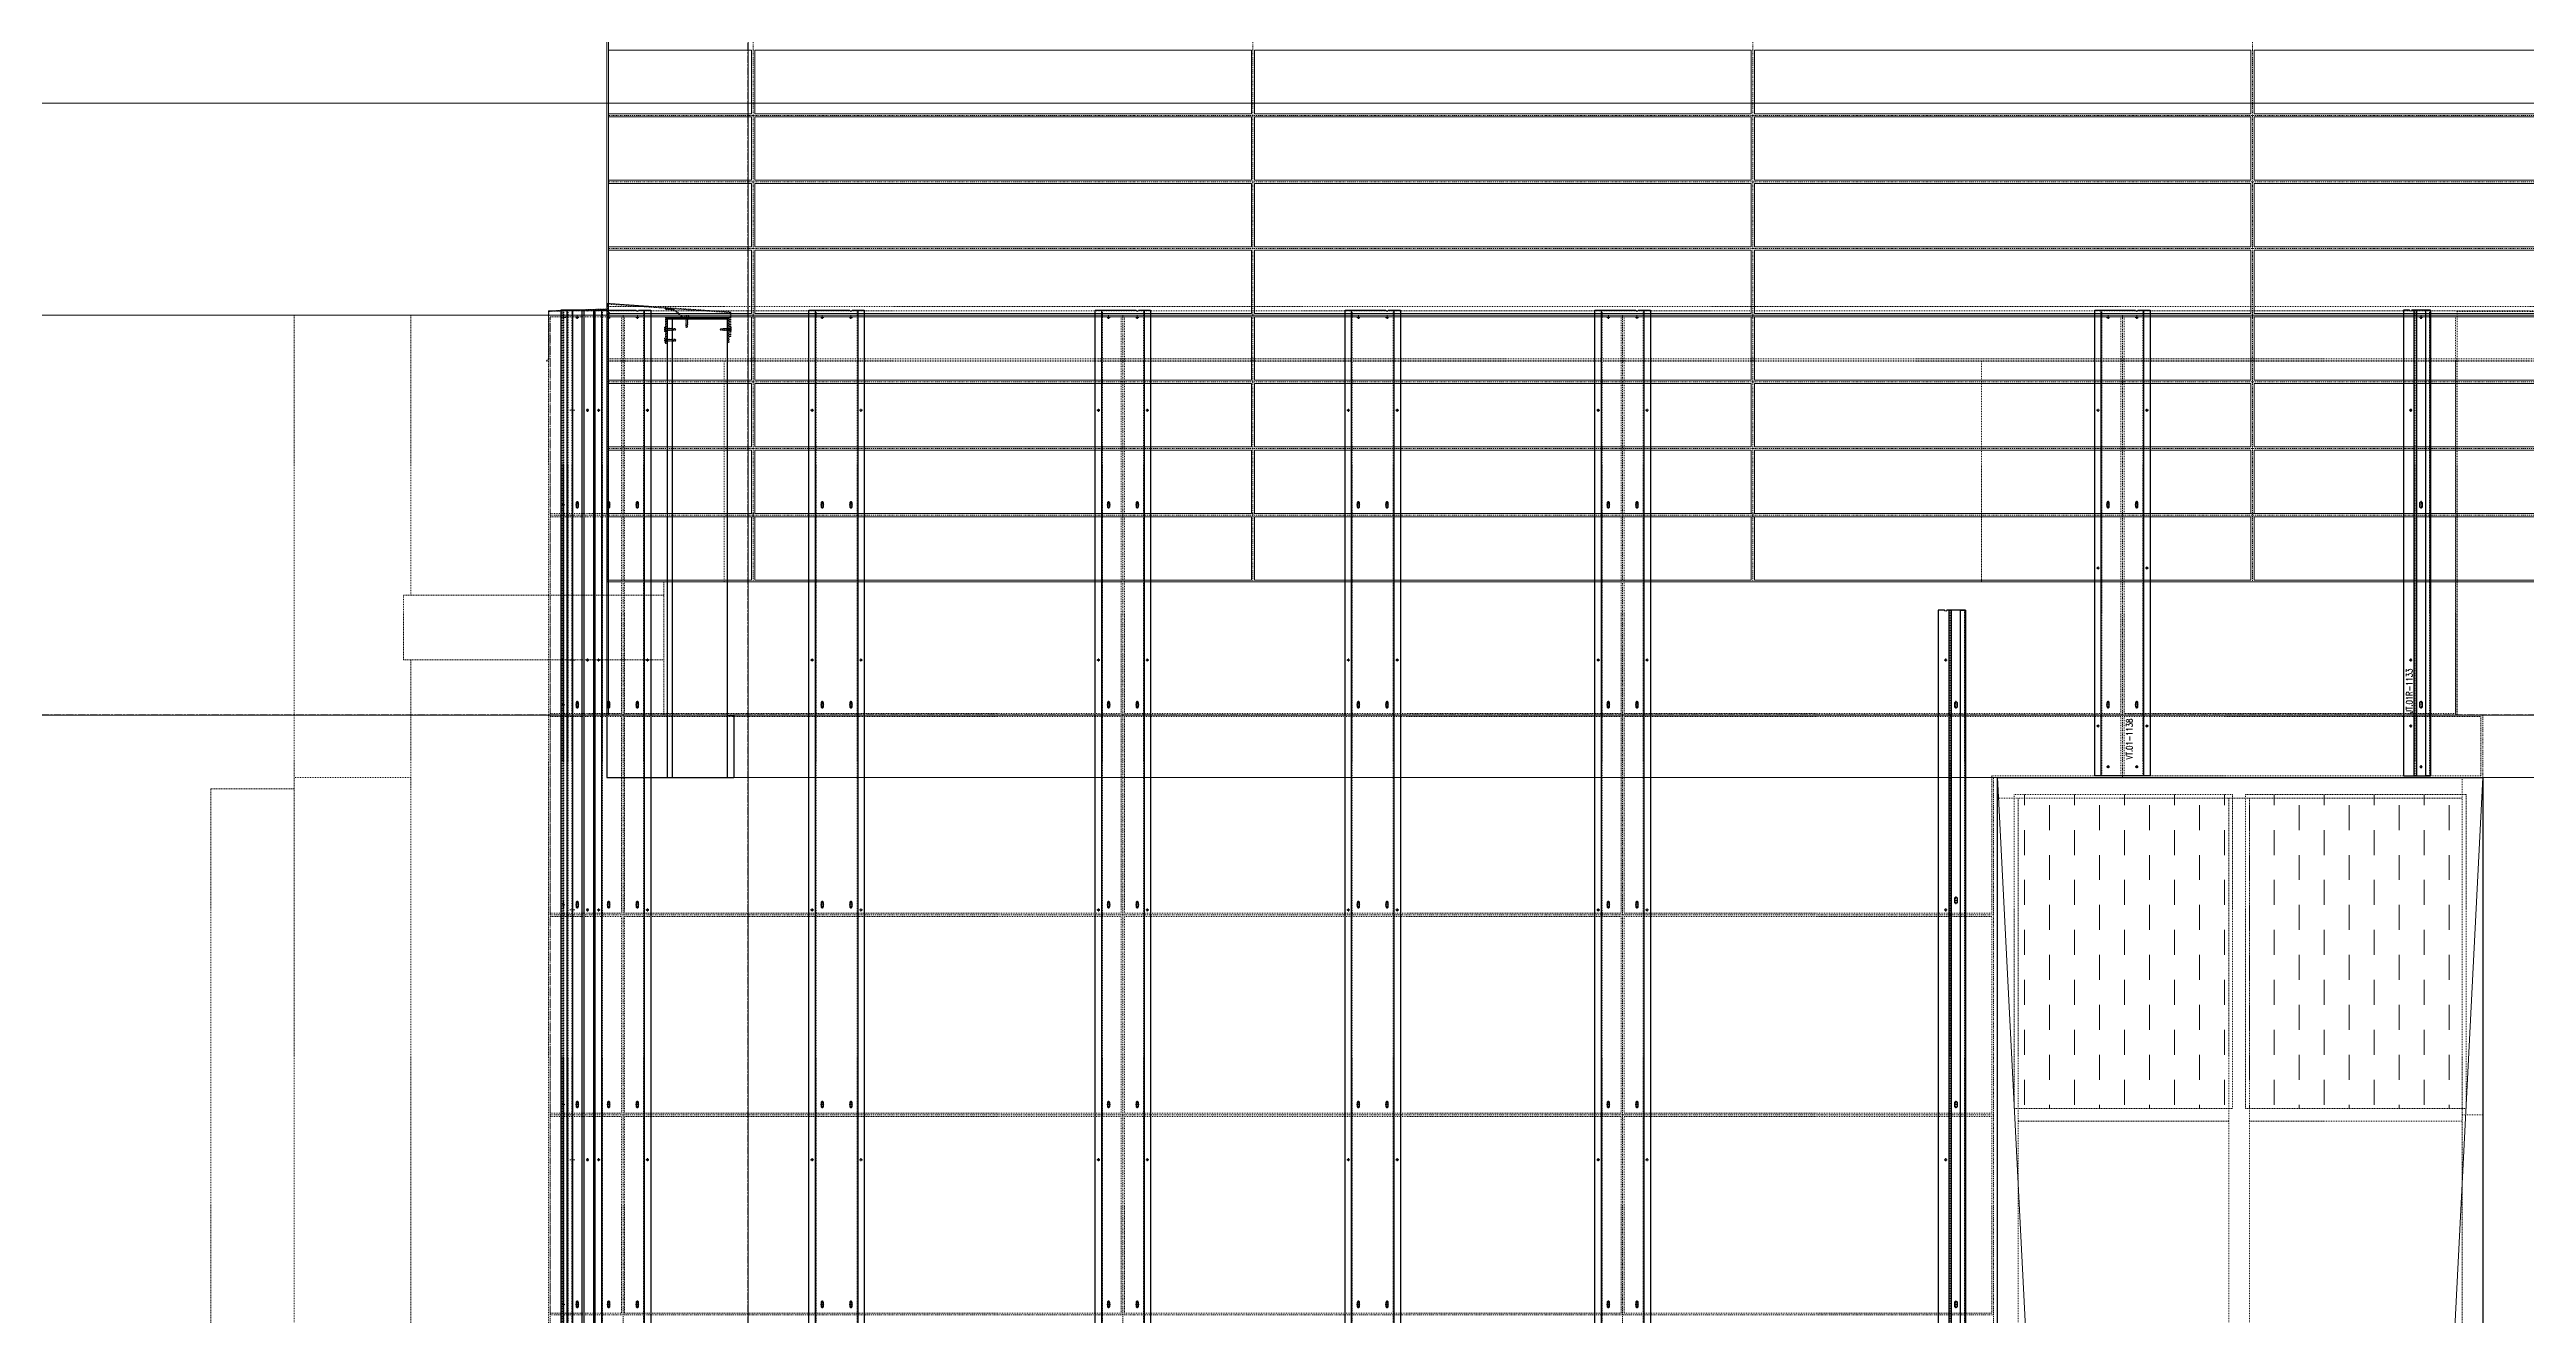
# Model space of a CAD drawing. Header units: inches. Extents: x 11737 to 18084, y -4365 to 1695.
# Drawn here: x 12485.9 to 12783.2, y 811.1 to 963.1 of the extents above; entities that cross this region are included whole.
import ezdxf
from ezdxf.xclip import XClip

# ---------------------------------------------------------------- set-up
doc = ezdxf.new("R2010")
doc.units = ezdxf.units.IN
doc.header["$MEASUREMENT"] = 0
doc.header["$XCLIPFRAME"] = 0
for name, pattern in [('INC-200$0$NBK_CenterX2', [1.083333, 0.666667, -0.125, 0.166667, -0.125]), ('INC-200$0$NBK_Hidden', [0.125, 0.083333, -0.041667]), ('NBK_Center', [0.541667, 0.333333, -0.0625, 0.083333, -0.0625]), ('NBK_Center2', [0.270833, 0.166667, -0.03125, 0.041667, -0.03125]), ('NBK_CenterX2', [1.083333, 0.666667, -0.125, 0.166667, -0.125]), ('NBK_Hidden', [0.125, 0.083333, -0.041667]), ('NBK_Hidden2', [0.0625, 0.041667, -0.020833])]:
    doc.linetypes.add(name, pattern=pattern)
doc.layers.get('Defpoints').update_dxf_attribs({"color": 250, "lineweight": 0})
for name, color, linetype, lineweight in [('!Arch2', 8, 'Continuous', 9), ('!Clip - bent', 20, 'Continuous', 25), ('!Dimension', 50, 'Continuous', 5), ('!Extrusion', 140, 'Continuous', 25), ('!Gridline', 112, 'NBK_CenterX2', 5), ('!Hatch', 8, 'Continuous', 5), ('!Linetype_Center', 220, 'NBK_Center', 9), ('!Linetype_Center2', 222, 'NBK_Center2', 9), ('!Linetype_Hidden', 210, 'NBK_Hidden', 9), ('!Misc1', 254, 'Continuous', 5), ('!Misc2', 252, 'NBK_Hidden2', 5), ('!Terracotta', 31, 'Continuous', 20), ('A-GLAZ', 151, 'Continuous', 13), ('INC-200$0$!Gridline @ 1', 112, 'INC-200$0$NBK_CenterX2', 5), ('INC-200$0$!Linetype_Hidden', 210, 'INC-200$0$NBK_Hidden', 9)]:
    doc.layers.add(name, color=color, linetype=linetype, lineweight=lineweight)
doc.styles.add('Romans', font='romans.shx', dxfattribs={"width": 0.8})
pattern_1 = [(90, (-699.0618, 218.4), (-3, 3), [3, -3])]

# ---------------------------------------------------------------- blocks, each defined once
blk = doc.blocks.new('WEST ELEVATION GRID')
for p, q in [((-1332.01, -106.7), (-1332.01, 1818.09)), ((-1655, 1442.4), (842.95, 1442.4)), ((-1655, 1394.4), (842.95, 1394.4))]:
    blk.add_line(p, q)
blk = doc.blocks.new('A201')
h = blk.add_hatch()
h.set_pattern_fill('FP_10', color=256, style=0, pattern_type=2)
h.set_pattern_definition(pattern_1)
h.paths.add_polyline_path([(-1153.8, 1323.15), (-1153.8, 1360.87), (-1180.48, 1360.87), (-1180.48, 1323.15), (-1162.43, 1323.15)])
h = blk.add_hatch()
h.set_pattern_fill('FP_10', color=256, style=0, pattern_type=2)
h.set_pattern_definition(pattern_1)
h.paths.add_polyline_path([(-1125.28, 1323.15), (-1125.28, 1360.87), (-1152.23, 1360.87), (-1152.23, 1323.15)], flags=0)
for p, q in [((-1386.48, 1362.9), (-1386.48, 1418.4)), ((-1386.48, 1418.4), (-1372.48, 1418.4)), ((-1372.48, 1418.4), (-1372.48, 1384.78)), ((-1348.89, 1419.16), (-1355.98, 1418.92)), ((-1355.98, 1418.92), (-1355.98, 337.92)), ((-595.53, 1418.92), (-1355.98, 1418.92)), ((-1355.92, 1418.86), (-1348.89, 1419.1)), ((-1355.92, 1413.13), (-1355.92, 1418.86)), ((-1348.89, 1386.4), (-1348.89, 1419.16)), ((-1348.89, 1418.92), (-1348.76, 1418.93)), ((-1348.76, 1418.87), (-1348.89, 1418.86)), ((-1334.89, 1419.44), (-1348.76, 1419.44)), ((-1348.76, 1412.89), (-1348.76, 1419.44)), ((-1334.89, 1419.44), (-610.4, 1419.44)), ((-1126.85, 1370.4), (-1126.85, 1418.92)), ((-1126.85, 1418.86), (-595.28, 1418.86)), ((-1355.98, 1413.16), (-1356.2, 1412.93)), ((-1356.2, 1412.93), (-1356.16, 1412.89)), ((-1356.16, 1412.89), (-1355.92, 1413.13)), ((-1348.76, 1413.16), (-595.28, 1413.16)), ((-595.05, 1412.93), (-1348.76, 1412.93)), ((-1348.76, 1412.89), (-595.09, 1412.89)), ((-1334.89, 1412.89), (-1334.89, 1386.4)), ((-1183.95, 1386.4), (-1183.95, 1412.89)), ((-1127.01, 1412.89), (-1127.01, 1370.4)), ((-1127.01, 1386.4), (-1348.89, 1386.4)), ((-1342.14, 1370.4), (-1342.14, 1386.4)), ((-1373.36, 1377.03), (-1373.36, 1384.78)), ((-1342.14, 1384.78), (-1373.36, 1384.78)), ((-1373.36, 1377.03), (-1342.14, 1377.03)), ((-1372.48, 1376.94), (-1372.48, 1361.53)), ((-595.53, 1370.4), (-1342.14, 1370.4)), ((-1372.49, 1362.9), (-1386.49, 1362.9)), ((-1386.49, 330.9), (-1386.49, 1362.9)), ((-1372.49, 1362.9), (-1372.49, 330.9)), ((-1182.03, 1362.9), (-1123.74, 1362.9)), ((-1182.03, 1362.9), (-1182.03, 219.9)), ((-1126.24, 1362.9), (-1126.24, 987.65)), ((-1123.74, 219.9), (-1123.74, 1362.9)), ((-1396.49, 1361.53), (-1396.49, 410.4)), ((-1396.49, 1361.53), (-1386.49, 1361.53)), ((-1182.03, 1360.4), (-1126.24, 1360.4)), ((-1153.8, 1360.87), (-1180, 1360.87)), ((-1180, 1360.87), (-1180, 1323.15)), ((-1179.53, 219.9), (-1179.53, 1360.4)), ((-1154.26, 1360.4), (-1154.26, 222.4)), ((-1153.8, 1323.15), (-1153.8, 1360.87)), ((-1125.77, 1360.87), (-1152.23, 1360.87)), ((-1152.23, 1360.87), (-1152.23, 1323.15)), ((-1151.76, 1360.4), (-1151.76, 222.4)), ((-1125.77, 1323.15), (-1125.77, 1360.87)), ((-1180, 1323.15), (-1153.8, 1323.15)), ((-1154.26, 1321.65), (-1179.53, 1321.65)), ((-1152.23, 1323.15), (-1125.77, 1323.15)), ((-1151.76, 1321.65), (-1126.24, 1321.65)), ((-1126.24, 1322.4), (-1123.74, 1322.4))]:
    blk.add_line(p, q)
blk = doc.blocks.new('EWA-TM TERRACOTTA WEST')
at = {"layer": '!Linetype_Center2'}
for p, q in [((-23.75, 362.4), (-23.75, 1442.21)), ((-15, 362.4), (-15, 1442.4)), ((45, 362.4), (45, 1442.4)), ((105, 362.4), (105, 1442.4)), ((165, 1386.9), (165, 1442.4)), ((-23.75, 1418.4), (205, 1418.4)), ((-23.75, 1394.4), (205, 1394.4)), ((149.5, 362.4), (149.5, 1386.9)), ((149.5, 1386.9), (208.28, 1386.9)), ((-23.75, 1370.4), (149.5, 1370.4)), ((-23.75, 1346.4), (149.5, 1346.4)), ((-23.75, 1322.4), (149.5, 1322.4))]:
    blk.add_line(p, q, dxfattribs=at)
blk.add_lwpolyline([(165, 1394.4), (208.28, 1394.4), (208.28, 1386.9), (165, 1386.9)], close=True, dxfattribs=at)
at = {"layer": 'INC-200$0$!Linetype_Hidden'}
for points in [[(-23.75, 1442.21), (-15.19, 1442.21), (-15.19, 1418.59), (-23.75, 1418.59)], [(44.81, 1442.21), (-14.81, 1442.21), (-14.81, 1418.59), (44.81, 1418.59)], [(45.19, 1442.21), (104.81, 1442.21), (104.81, 1418.59), (45.19, 1418.59)], [(164.81, 1442.21), (105.19, 1442.21), (105.19, 1418.59), (164.81, 1418.59)], [(165.19, 1442.21), (205, 1442.21), (205, 1418.59), (165.19, 1418.59)], [(-23.75, 1418.21), (-15.19, 1418.21), (-15.19, 1394.59), (-23.75, 1394.59)], [(44.81, 1418.21), (-14.81, 1418.21), (-14.81, 1394.59), (44.81, 1394.59)], [(45.19, 1418.21), (104.81, 1418.21), (104.81, 1394.59), (45.19, 1394.59)], [(164.81, 1418.21), (105.19, 1418.21), (105.19, 1394.59), (164.81, 1394.59)], [(165.19, 1418.21), (205, 1418.21), (205, 1394.59), (165.19, 1394.59)], [(-23.75, 1394.21), (-15.19, 1394.21), (-15.19, 1370.59), (-23.75, 1370.59)], [(44.81, 1394.21), (-14.81, 1394.21), (-14.81, 1370.59), (44.81, 1370.59)], [(45.19, 1394.21), (104.81, 1394.21), (104.81, 1370.59), (45.19, 1370.59)], [(164.81, 1387.09), (164.81, 1394.21), (105.19, 1394.21), (105.19, 1370.59), (149.31, 1370.59), (149.31, 1387.09)], [(208.03, 1394.21), (208.03, 1387.09), (165.19, 1387.09), (165.19, 1394.21)], [(-23.75, 1370.21), (-15.19, 1370.21), (-15.19, 1346.59), (-23.75, 1346.59)], [(44.81, 1370.21), (-14.81, 1370.21), (-14.81, 1346.59), (44.81, 1346.59)], [(45.19, 1370.21), (104.81, 1370.21), (104.81, 1346.59), (45.19, 1346.59)], [(149.31, 1370.21), (105.19, 1370.21), (105.19, 1346.59), (149.31, 1346.59)], [(-23.75, 1322.59), (-15.19, 1322.59), (-15.19, 1346.21), (-23.75, 1346.21)], [(44.81, 1322.59), (-14.81, 1322.59), (-14.81, 1346.21), (44.81, 1346.21)], [(45.19, 1322.59), (104.81, 1322.59), (104.81, 1346.21), (45.19, 1346.21)], [(149.31, 1322.59), (105.19, 1322.59), (105.19, 1346.21), (149.31, 1346.21)]]:
    blk.add_lwpolyline(points, close=True, dxfattribs=at)
blk = doc.blocks.new('A$C5F5C4D7D')
at = {"layer": 'A-GLAZ'}
for p, q in [((149.99, 243.9), (208.28, 1386.9)), ((149.99, 1386.9), (208.28, 243.9))]:
    blk.add_line(p, q, dxfattribs=at)
at = {"layer": 'Defpoints', "color": 1, "lineweight": 30}
blk.add_lwpolyline([(149.99, 243.9), (149.99, 1386.9), (208.28, 1386.9), (208.28, 243.9)], close=True, dxfattribs=at)
blk = doc.blocks.new('A$C5EC25172')
at = {"layer": '!Linetype_Center2'}
for p, q in [((-1331.39, 66), (-1331.39, -242)), ((-1271.39, 66), (-1271.39, -242)), ((-1211.39, 66), (-1211.39, -242)), ((-1151.39, 66), (-1151.39, -242)), ((-1348.76, -186), (-880.01, -186)), ((-1348.76, -194), (-880.01, -194)), ((-1348.76, -202), (-880.01, -202)), ((-1348.76, -210), (-880.01, -210)), ((-1348.76, -218), (-880.01, -218)), ((-1348.76, -226), (-880.01, -226)), ((-1348.76, -234), (-880.01, -234)), ((-1348.76, -242), (-880.01, -242))]:
    blk.add_line(p, q, dxfattribs=at)
at = {"layer": '!Terracotta'}
for points in [[(-1331.58, -178.19), (-1348.76, -178.19), (-1348.76, -185.8), (-1331.58, -185.8)], [(-1331.2, -178.19), (-1271.58, -178.19), (-1271.58, -185.8), (-1331.2, -185.8)], [(-1211.58, -178.19), (-1271.2, -178.19), (-1271.2, -185.8), (-1211.58, -185.8)], [(-1211.2, -178.19), (-1151.58, -178.19), (-1151.58, -185.8), (-1211.2, -185.8)], [(-1091.58, -178.19), (-1151.2, -178.19), (-1151.2, -185.8), (-1091.58, -185.8)], [(-1331.58, -186.19), (-1348.76, -186.19), (-1348.76, -193.8), (-1331.58, -193.8)], [(-1331.2, -186.19), (-1271.58, -186.19), (-1271.58, -193.8), (-1331.2, -193.8)], [(-1211.58, -186.19), (-1271.2, -186.19), (-1271.2, -193.8), (-1211.58, -193.8)], [(-1211.2, -186.19), (-1151.58, -186.19), (-1151.58, -193.8), (-1211.2, -193.8)], [(-1091.58, -186.19), (-1151.2, -186.19), (-1151.2, -193.8), (-1091.58, -193.8)], [(-1331.58, -194.19), (-1348.76, -194.19), (-1348.76, -201.8), (-1331.58, -201.8)], [(-1331.2, -194.19), (-1271.58, -194.19), (-1271.58, -201.8), (-1331.2, -201.8)], [(-1211.58, -194.19), (-1271.2, -194.19), (-1271.2, -201.8), (-1211.58, -201.8)], [(-1211.2, -194.19), (-1151.58, -194.19), (-1151.58, -201.8), (-1211.2, -201.8)], [(-1091.58, -194.19), (-1151.2, -194.19), (-1151.2, -201.8), (-1091.58, -201.8)], [(-1331.58, -202.19), (-1348.76, -202.19), (-1348.76, -209.8), (-1331.58, -209.8)], [(-1331.2, -202.19), (-1271.58, -202.19), (-1271.58, -209.8), (-1331.2, -209.8)], [(-1211.58, -202.19), (-1271.2, -202.19), (-1271.2, -209.8), (-1211.58, -209.8)], [(-1211.2, -202.19), (-1151.58, -202.19), (-1151.58, -209.8), (-1211.2, -209.8)], [(-1091.58, -202.19), (-1151.2, -202.19), (-1151.2, -209.8), (-1091.58, -209.8)], [(-1331.58, -210.19), (-1348.76, -210.19), (-1348.76, -217.8), (-1331.58, -217.8)], [(-1331.2, -210.19), (-1271.58, -210.19), (-1271.58, -217.8), (-1331.2, -217.8)], [(-1211.58, -210.19), (-1271.2, -210.19), (-1271.2, -217.8), (-1211.58, -217.8)], [(-1211.2, -210.19), (-1151.58, -210.19), (-1151.58, -217.8), (-1211.2, -217.8)], [(-1091.58, -210.19), (-1151.2, -210.19), (-1151.2, -217.8), (-1091.58, -217.8)], [(-1331.58, -218.19), (-1348.76, -218.19), (-1348.76, -225.8), (-1331.58, -225.8)], [(-1331.2, -218.19), (-1271.58, -218.19), (-1271.58, -225.8), (-1331.2, -225.8)], [(-1211.58, -218.19), (-1271.2, -218.19), (-1271.2, -225.8), (-1211.58, -225.8)], [(-1211.2, -218.19), (-1151.58, -218.19), (-1151.58, -225.8), (-1211.2, -225.8)], [(-1091.58, -218.19), (-1151.2, -218.19), (-1151.2, -225.8), (-1091.58, -225.8)], [(-1331.58, -226.19), (-1348.76, -226.19), (-1348.76, -233.8), (-1331.58, -233.8)], [(-1331.2, -226.19), (-1271.58, -226.19), (-1271.58, -233.8), (-1331.2, -233.8)], [(-1211.58, -226.19), (-1271.2, -226.19), (-1271.2, -233.8), (-1211.58, -233.8)], [(-1211.2, -226.19), (-1151.58, -226.19), (-1151.58, -233.8), (-1211.2, -233.8)], [(-1091.58, -226.19), (-1151.2, -226.19), (-1151.2, -233.8), (-1091.58, -233.8)], [(-1331.58, -234.19), (-1348.76, -234.19), (-1348.76, -241.8), (-1331.58, -241.8)], [(-1331.2, -234.19), (-1271.58, -234.19), (-1271.58, -241.8), (-1331.2, -241.8)], [(-1211.58, -234.19), (-1271.2, -234.19), (-1271.2, -241.8), (-1211.58, -241.8)], [(-1211.2, -234.19), (-1151.58, -234.19), (-1151.58, -241.8), (-1211.2, -241.8)], [(-1091.58, -234.19), (-1151.2, -234.19), (-1151.2, -241.8), (-1091.58, -241.8)]]:
    blk.add_lwpolyline(points, close=True, dxfattribs=at)
blk = doc.blocks.new('*U264')
at = {"color": 0, "linetype": 'ByBlock'}
for p, q in [((0.1, -0.01), (-0.1, -0.04)), ((0.1, -0.07), (-0.1, -0.1)), ((0.1, -0.14), (-0.1, -0.16)), ((0.1, -0.2), (-0.1, -0.22)), ((0.1, -0.26), (-0.1, -0.29)), ((0.1, -0.32), (-0.1, -0.35)), ((0.1, -0.39), (-0.1, -0.41)), ((0.1, -0.45), (-0.1, -0.47)), ((0.1, -0.51), (-0.1, -0.54)), ((0.1, -0.57), (-0.1, -0.6)), ((0.1, -0.64), (-0.1, -0.66)), ((0.1, -0.7), (-0.1, -0.72)), ((0.02, -0.75), (-0.01, -0.93)), ((0, -1), (-0.01, -0.93)), ((0.08, -0.75), (0, -1))]:
    blk.add_line(p, q, dxfattribs=at)
blk.add_lwpolyline([(-0.17, 0.06), (0.17, 0.06, -0.999262), (0.17, 0), (-0.17, 0, -1.000932)], format="xyb", close=True)
for points in [[(0.07, 0), (-0.07, 0), (-0.07, -0.02)], [(0.07, 0), (0.1, -0.01), (0.07, -0.03), (0.07, -0.06)], [(-0.07, -0.08), (-0.07, -0.05), (-0.1, -0.04), (-0.07, -0.02)], [(-0.07, -0.14), (-0.07, -0.11), (-0.1, -0.1), (-0.07, -0.08)], [(-0.07, -0.2), (-0.07, -0.17), (-0.1, -0.16), (-0.07, -0.14)], [(-0.07, -0.27), (-0.07, -0.23), (-0.1, -0.22), (-0.07, -0.2)], [(-0.07, -0.33), (-0.07, -0.3), (-0.1, -0.29), (-0.07, -0.27)], [(-0.07, -0.39), (-0.07, -0.36), (-0.1, -0.35), (-0.07, -0.33)], [(-0.07, -0.45), (-0.07, -0.42), (-0.1, -0.41), (-0.07, -0.39)], [(-0.07, -0.52), (-0.07, -0.48), (-0.1, -0.47), (-0.07, -0.45)], [(-0.07, -0.58), (-0.07, -0.55), (-0.1, -0.54), (-0.07, -0.52)], [(-0.07, -0.64), (-0.07, -0.61), (-0.1, -0.6), (-0.07, -0.58)], [(-0.07, -0.7), (-0.07, -0.67), (-0.1, -0.66), (-0.07, -0.64)], [(-0.07, -0.77), (-0.07, -0.73), (-0.1, -0.72), (-0.07, -0.7)], [(0.07, -0.75), (0.08, -0.75), (0.08, -0.93), (0, -1), (-0.08, -0.93), (-0.08, -0.75), (-0.07, -0.75), (-0.07, -0.77)], [(0.07, -0.06), (0.1, -0.07), (0.07, -0.09), (0.07, -0.12)], [(0.07, -0.12), (0.1, -0.14), (0.07, -0.15), (0.07, -0.19)], [(0.07, -0.19), (0.1, -0.2), (0.07, -0.22), (0.07, -0.25)], [(0.07, -0.25), (0.1, -0.26), (0.07, -0.28), (0.07, -0.31)], [(0.07, -0.31), (0.1, -0.32), (0.07, -0.34), (0.07, -0.38)], [(0.07, -0.38), (0.1, -0.39), (0.07, -0.41), (0.07, -0.44)], [(0.07, -0.44), (0.1, -0.45), (0.07, -0.47), (0.07, -0.5)], [(0.07, -0.5), (0.1, -0.51), (0.07, -0.53), (0.07, -0.56)], [(0.07, -0.56), (0.1, -0.57), (0.07, -0.59), (0.07, -0.62)], [(0.07, -0.62), (0.1, -0.64), (0.07, -0.66), (0.07, -0.69)], [(0.07, -0.69), (0.1, -0.7), (0.07, -0.72), (0.07, -0.75)]]:
    blk.add_lwpolyline(points, dxfattribs=at)
for centre, radius, start, end in [((-0.04, -0.93), 0.0417, 132.5802, 180.5455), ((-0.05, -0.94), 0.0414, 11.0573, 109.1534)]:
    blk.add_arc(centre, radius, start, end, dxfattribs=at)
blk = doc.blocks.new('A$C5E8AE244')
at = {"layer": '!Hatch', "const_width": 0.0625}
blk.add_lwpolyline([(-6.42, 1.19), (-7.43, 1.26)], dxfattribs=at)
at = {"layer": '!Hatch'}
blk.add_lwpolyline([(-6.42, 1.15), (-7.44, 1.22), (-7.43, 1.3), (-6.42, 1.23)], close=True, dxfattribs=at)
at = {"layer": '!Misc1'}
blk.add_lwpolyline([(-14.49, 1.83), (-14.49, 1.87), (-14.45, 1.87)], dxfattribs=at)
at = {"layer": '!Misc2'}
for p, q in [((0.31, 0.19), (0.19, -2.12)), ((0.31, -2.12), (0.19, 0.19))]:
    blk.add_line(p, q, dxfattribs=at)
blk.add_lwpolyline([(0.39, -2.12), (0.39, 0.83), (-14.45, 1.87, 0.434812), (-14.49, 1.83), (-14.49, 0.45, 0.645045), (-14.43, 0.42), (-14.1, 0.71), (-14.15, 0.77), (-14.35, 0.6, -0.645045), (-14.41, 0.63), (-14.41, 1.74, -0.434812), (-14.37, 1.78), (0.31, 0.76), (0.31, -2.12)], format="xyb", close=True, dxfattribs=at)
for points in [[(-4.37, 0.19), (-5.37, 0.19), (-6.45, 1.09), (-7.44, 1.16), (-7.44, 1.22), (-6.42, 1.15), (-5.35, 0.25), (-4.37, 0.25)], [(0.13, -2.81), (0.13, 0.12), (-7.37, 0.12), (-7.37, -2.94), (-7.43, -2.94), (-7.43, 0.19), (0.13, 0.19), (0.19, 0.19), (0.19, -2.81)], [(0.19, 0.19), (0.31, 0.19), (0.31, -2.12), (0.19, -2.12)]]:
    blk.add_lwpolyline(points, close=True, dxfattribs=at)
at = {"layer": '!Misc2', "xscale": -1.279102632693, "yscale": 1.279102632693, "zscale": 1.279102632693}
blk.add_blockref('*U264', (-4.88, 0.25), dxfattribs=at)
at = {"layer": '!Misc2', "yscale": 1.279102632693, "zscale": 1.279102632693}
for p, xscale, rotation in [((-7.47, -1.24), -1.279102632693, 90), ((-7.47, -2.54), -1.279102632693, 90), ((0.39, -1.25), 1.279102632693, 270)]:
    blk.add_blockref('*U264', p, dxfattribs=dict(at, xscale=xscale, rotation=rotation))
blk = doc.blocks.new('A$C5F5E0AD2')
for p, q in [((-1348.97, 324.5), (-1348.97, 0)), ((-1348.76, 0), (-1348.76, 324.5))]:
    blk.add_line(p, q)
at = {"lineweight": 30}
for p, q in [((-1341.73, 47.54), (-1341.73, -7.5)), ((-1341.1, 47.54), (-1341.1, -7.5)), ((-1334.48, -7.5), (-1334.48, 47.54)), ((-1334.48, 0), (-1333.73, 0)), ((-1333.73, 0), (-1333.73, -7.5))]:
    blk.add_line(p, q, dxfattribs=at)
for points in [[(-1348.97, 48), (-1348.97, -7.5), (-1333.73, -7.5)], [(-1334.48, 47.54), (-1341.73, 47.54)]]:
    blk.add_lwpolyline(points, dxfattribs=at)
at = {"color": 8, "const_width": 0.125}
blk.add_lwpolyline([(-1334.48, 47.61), (-1341.85, 47.61)], dxfattribs=at)
at = {"linetype": 'NBK_Hidden2'}
blk.add_lwpolyline([(-1341.85, 47.54), (-1334.48, 47.54), (-1334.48, 47.67), (-1341.85, 47.67)], close=True, dxfattribs=at)
for points in [[(-1348.76, 16), (-610.03, 16), (-610.03, 0), (-1348.76, 0)], [(-1333.73, 0), (-610.78, 0), (-610.78, -7.5), (-1333.73, -7.5)]]:
    blk.add_lwpolyline(points, close=True)
blk.add_blockref('A$C5E8AE244', (-1334.48, 47.55))
blk = doc.blocks.new('A$C5F5F3A53')
at = {"layer": '!Arch2', "color": 1}
blk.add_blockref('A$C5F5E0AD2', (228.01, -258), dxfattribs=at)
blk.add_blockref('A$C5EC25172', (228.01, 0))
blk = doc.blocks.new('GRID_ELEV WEST_W')
at = {"layer": '!Gridline'}
for p, q in [((0.03, -1231.31), (0.03, 403.85)), ((-594.98, -147.77), (1164.09, -147.77)), ((-594.98, -183.48), (1164.09, -183.48))]:
    blk.add_line(p, q, dxfattribs=at)
blk = doc.blocks.new('WEEP HOLE')
at = {"layer": '!Linetype_Center'}
for p, q in [((-0.22, 0.37), (0.22, 0.37)), ((0, 0.83), (0, -0.08))]:
    blk.add_line(p, q, dxfattribs=at)
at = {"color": 0}
blk.add_lwpolyline([(-0.14, 0.61), (-0.14, 0.14, 0.414214), (0, 0, 0.414214), (0.14, 0.14), (0.14, 0.61, 0.414214), (0, 0.75, 0.414214)], format="xyb", close=True, dxfattribs=at)
blk = doc.blocks.new('TAP HOLE_5mm')
at = {"layer": '!Linetype_Center2'}
for points in [[(-0.18, 0), (0.18, 0)], [(0, 0.18), (0, -0.18)]]:
    blk.add_lwpolyline(points, dxfattribs=at)
blk.add_circle((0, 0), 0.101)
blk = doc.blocks.new('JT.01R-1132-')
at = {"layer": '!Extrusion'}
blk.add_lwpolyline([(-3.25, 0), (0, 0), (0, 107.52), (-2.22, 107.52, -1), (-2.5, 107.52), (-3.25, 107.52)], format="xyb", close=True, dxfattribs=at)
for points in [[(-1.69, 107.52), (-1.69, 0), (-1.95, 0), (-1.95, 107.52)], [(0, 107.52), (0, 0), (-0.57, 0), (-0.57, 107.52)]]:
    blk.add_lwpolyline(points, close=True, dxfattribs=at)
at = {"layer": '!Extrusion', "linetype": 'NBK_Hidden'}
for points in [[(-1.87, 107.52), (-1.87, 0), (-1.95, 0), (-1.95, 107.52)], [(0, 107.52), (0, 0), (-0.08, 0), (-0.08, 107.52)]]:
    blk.add_lwpolyline(points, close=True, dxfattribs=at)
at = {"layer": '!Extrusion', "xscale": -1}
for name, p in [('TAP HOLE_5mm', (-2.36, 101.52)), ('WEEP HOLE', (-1.13, 95.78)), ('TAP HOLE_5mm', (-2.36, 71.52)), ('WEEP HOLE', (-1.13, 72.3)), ('WEEP HOLE', (-1.13, 47.78)), ('TAP HOLE_5mm', (-2.36, 41.52)), ('WEEP HOLE', (-1.13, 23.78)), ('TAP HOLE_5mm', (-2.36, 11.52)), ('TAP HOLE_5mm', (-1.13, 1.06))]:
    blk.add_blockref(name, p, dxfattribs=at)
at = {"layer": 'Defpoints', "color": 5, "insert": (-2.54, 4.31), "char_height": 0.75, "width": 1.65, "attachment_point": 5, "rotation": 90, "style": 'Romans'}
blk.add_mtext('JT.01R-1132', dxfattribs=at)
blk = doc.blocks.new('SLOTTED SECTION HOLE')
at = {"layer": '!Linetype_Center2'}
blk.add_line((-0.33, 0), (0.26, 0), dxfattribs=at)
at = {"layer": '!Misc2'}
blk.add_lwpolyline([(-0.08, 0.47), (0, 0.47), (0, -0.47), (-0.08, -0.47)], close=True, dxfattribs=at)
blk = doc.blocks.new('VT.01-1120-')
at = {"layer": '!Extrusion'}
blk.add_lwpolyline([(3.33, 0), (-3.33, 0), (-3.33, 143.54), (1.58, 143.54, 1), (1.86, 143.54), (3.33, 143.54)], format="xyb", close=True, dxfattribs=at)
blk.add_lwpolyline([(1.86, 143.54), (2.54, 143.54), (2.54, 0), (-2.54, 0), (-2.54, 143.54), (1.58, 143.54)], dxfattribs=at)
at = {"layer": '!Extrusion', "linetype": 'NBK_Hidden'}
blk.add_lwpolyline([(1.86, 143.54), (2.46, 143.54), (2.46, 0), (-2.46, 0), (-2.46, 143.54), (1.58, 143.54)], dxfattribs=at)
at = {"layer": '!Dimension', "rotation": 360}
for p in [(-2.46, 3.24), (2.54, 3.24), (-2.46, 1.66), (2.54, 1.66)]:
    blk.add_blockref('SLOTTED SECTION HOLE', p, dxfattribs=at)
at = {"layer": '!Extrusion', "rotation": 360}
for name, p in [('TAP HOLE_5mm', (-1.72, 142.66)), ('TAP HOLE_5mm', (1.72, 142.66)), ('TAP HOLE_5mm', (-2.93, 131.52)), ('TAP HOLE_5mm', (2.93, 131.52)), ('WEEP HOLE', (-1.72, 119.78)), ('WEEP HOLE', (1.72, 119.78)), ('TAP HOLE_5mm', (-2.93, 101.52)), ('TAP HOLE_5mm', (2.93, 101.52)), ('WEEP HOLE', (-1.72, 95.78)), ('WEEP HOLE', (1.72, 95.78)), ('TAP HOLE_5mm', (-2.93, 71.52)), ('WEEP HOLE', (-1.72, 71.78)), ('WEEP HOLE', (1.72, 71.78)), ('TAP HOLE_5mm', (2.93, 71.52)), ('WEEP HOLE', (-1.72, 47.78)), ('WEEP HOLE', (1.72, 47.78)), ('TAP HOLE_5mm', (-2.93, 41.52)), ('TAP HOLE_5mm', (2.93, 41.52)), ('WEEP HOLE', (-1.72, 23.78)), ('WEEP HOLE', (1.72, 23.78)), ('TAP HOLE_5mm', (-2.93, 11.52)), ('TAP HOLE_5mm', (2.93, 11.52)), ('TAP HOLE_5mm', (-1.72, 1.06)), ('TAP HOLE_5mm', (1.72, 1.06))]:
    blk.add_blockref(name, p, dxfattribs=at)
at = {"layer": 'Defpoints', "color": 1, "insert": (0.77, 7.19), "char_height": 0.75, "width": 1.65, "attachment_point": 5, "rotation": 90, "style": 'Romans'}
blk.add_mtext('VT.01-1120', dxfattribs=at)
blk = doc.blocks.new('19mm WEEP HOLE')
at = {"layer": '!Linetype_Center'}
blk.add_line((-0.37, 0.2), (-0.37, -0.12), dxfattribs=at)
at = {"linetype": 'NBK_Hidden'}
blk.add_lwpolyline([(-0.75, 0.08), (0, 0.08), (0, 0), (-0.75, 0)], close=True, dxfattribs=at)
blk = doc.blocks.new('CLEAR SECTION HOLE')
at = {"layer": '!Linetype_Center2'}
blk.add_line((-0.33, 0), (0.26, 0), dxfattribs=at)
at = {"layer": '!Misc2'}
blk.add_lwpolyline([(-0.08, 0.1), (0, 0.1), (0, -0.1), (-0.08, -0.1)], close=True, dxfattribs=at)
blk = doc.blocks.new('HOLE SECTION')
at = {"layer": '!Linetype_Center2'}
blk.add_line((-0.33, 0), (0.26, 0), dxfattribs=at)
at = {"layer": '!Misc2'}
blk.add_lwpolyline([(-0.09, 0.1), (0, 0.1), (0, -0.1), (-0.09, -0.1)], close=True, dxfattribs=at)
blk = doc.blocks.new('CVT.04-1107-')
at = {"layer": '!Extrusion'}
blk.add_lwpolyline([(0, 0), (-3.97, 0), (-3.97, 143.54), (-3.34, 143.54, 1), (-3.06, 143.54), (0, 143.54)], format="xyb", close=True, dxfattribs=at)
for points in [[(-2.78, 143.54), (-2.53, 143.54), (-2.53, 0), (-2.78, 0)], [(-1.41, 0), (-0.76, 0), (-0.76, 143.54), (-1.41, 143.54)]]:
    blk.add_lwpolyline(points, close=True, dxfattribs=at)
at = {"layer": '!Extrusion', "linetype": 'NBK_Hidden'}
for points in [[(-1.33, 0), (-1.42, 0), (-1.42, 143.54), (-1.33, 143.54)], [(-0.76, 0), (-0.86, 0), (-0.86, 143.54), (-0.76, 143.54)], [(-0.35, 143.54), (-0.28, 143.54), (-0.28, 0), (-0.35, 0)], [(-0.14, 0), (-0.04, 0), (-0.04, 143.54), (-0.14, 143.54)]]:
    blk.add_lwpolyline(points, close=True, dxfattribs=at)
at = {"layer": '!Dimension', "rotation": 360}
for name, p in [('CLEAR SECTION HOLE', (-0.28, 142.66)), ('HOLE SECTION', (-1.33, 131.52)), ('HOLE SECTION', (-1.33, 101.52)), ('HOLE SECTION', (-1.33, 71.52)), ('HOLE SECTION', (-1.33, 41.52)), ('HOLE SECTION', (-1.33, 11.52)), ('CLEAR SECTION HOLE', (-0.28, 1.06))]:
    blk.add_blockref(name, p, dxfattribs=at)
at = {"layer": '!Extrusion', "xscale": -1}
for name, p in [('TAP HOLE_5mm', (-1.97, 142.66)), ('WEEP HOLE', (-1.97, 119.78)), ('WEEP HOLE', (-1.97, 95.78)), ('WEEP HOLE', (-1.97, 71.78)), ('WEEP HOLE', (-1.97, 47.78)), ('WEEP HOLE', (-1.97, 23.78)), ('TAP HOLE_5mm', (-1.97, 1.06))]:
    blk.add_blockref(name, p, dxfattribs=at)
at = {"layer": '!Extrusion'}
for name, p, rotation in [('TAP HOLE_5mm', (-3.2, 131.52), 360), ('19mm WEEP HOLE', (-0.35, 119.78), 270), ('TAP HOLE_5mm', (-3.2, 101.52), 360), ('19mm WEEP HOLE', (-0.35, 95.78), 270), ('TAP HOLE_5mm', (-3.2, 71.52), 360), ('19mm WEEP HOLE', (-0.35, 71.78), 270), ('19mm WEEP HOLE', (-0.35, 47.78), 270), ('TAP HOLE_5mm', (-3.2, 41.52), 360), ('19mm WEEP HOLE', (-0.35, 23.78), 270), ('TAP HOLE_5mm', (-3.2, 11.52), 360)]:
    blk.add_blockref(name, p, dxfattribs=dict(at, rotation=rotation))
at = {"layer": 'Defpoints', "color": 3, "insert": (-3.38, 7.38), "char_height": 0.75, "width": 1.65, "attachment_point": 5, "rotation": 90, "style": 'Romans'}
blk.add_mtext('CVT.04-1107', dxfattribs=at)
blk = doc.blocks.new('VT.01-1138-')
at = {"layer": '!Extrusion'}
blk.add_lwpolyline([(3.33, 0), (-3.33, 0), (-3.33, 55.93), (1.58, 55.93, 1), (1.86, 55.93), (3.33, 55.93)], format="xyb", close=True, dxfattribs=at)
blk.add_lwpolyline([(1.86, 55.93), (2.54, 55.93), (2.54, 0), (-2.54, 0), (-2.54, 55.93), (1.58, 55.93)], dxfattribs=at)
at = {"layer": '!Extrusion', "linetype": 'NBK_Hidden'}
blk.add_lwpolyline([(1.86, 55.93), (2.46, 55.93), (2.46, 0), (-2.46, 0), (-2.46, 55.93), (1.58, 55.93)], dxfattribs=at)
at = {"layer": '!Extrusion'}
for name, p in [('TAP HOLE_5mm', (-1.72, 55.05)), ('TAP HOLE_5mm', (1.72, 55.05)), ('TAP HOLE_5mm', (-2.93, 43.91)), ('TAP HOLE_5mm', (2.93, 43.91)), ('WEEP HOLE', (-1.72, 32.18)), ('WEEP HOLE', (1.72, 32.18)), ('TAP HOLE_5mm', (-2.93, 24.96)), ('TAP HOLE_5mm', (2.93, 24.96)), ('WEEP HOLE', (-1.72, 8.18)), ('WEEP HOLE', (1.72, 8.18)), ('TAP HOLE_5mm', (-2.93, 6)), ('TAP HOLE_5mm', (2.93, 6)), ('TAP HOLE_5mm', (-1.72, 1.09)), ('TAP HOLE_5mm', (1.72, 1.09))]:
    blk.add_blockref(name, p, dxfattribs=at)
at = {"layer": 'Defpoints', "color": 1, "insert": (0.84, 4.43), "char_height": 0.75, "width": 1.65, "attachment_point": 5, "rotation": 90, "style": 'Romans'}
blk.add_mtext('VT.01-1138', dxfattribs=at)
blk = doc.blocks.new('JT.01R-1133-')
at = {"layer": '!Extrusion'}
blk.add_lwpolyline([(-3.25, 0), (0, 0), (0, 55.93), (-2.22, 55.93, -1), (-2.5, 55.93), (-3.25, 55.93)], format="xyb", close=True, dxfattribs=at)
for points in [[(-1.69, 55.93), (-1.69, 0), (-1.95, 0), (-1.95, 55.93)], [(0, 55.93), (0, 0), (-0.57, 0), (-0.57, 55.93)]]:
    blk.add_lwpolyline(points, close=True, dxfattribs=at)
at = {"layer": '!Extrusion', "linetype": 'NBK_Hidden'}
for points in [[(-1.87, 55.93), (-1.87, 0), (-1.95, 0), (-1.95, 55.93)], [(0, 55.93), (0, 0), (-0.08, 0), (-0.08, 55.93)]]:
    blk.add_lwpolyline(points, close=True, dxfattribs=at)
at = {"layer": '!Extrusion', "xscale": -1}
for name, p in [('TAP HOLE_5mm', (-1.13, 55.05)), ('TAP HOLE_5mm', (-2.36, 43.91)), ('WEEP HOLE', (-1.13, 32.18)), ('TAP HOLE_5mm', (-2.36, 13.91)), ('WEEP HOLE', (-1.13, 8.18)), ('TAP HOLE_5mm', (-2.36, 6)), ('TAP HOLE_5mm', (-1.13, 1.09))]:
    blk.add_blockref(name, p, dxfattribs=at)
at = {"layer": 'Defpoints', "color": 5, "insert": (-2.54, 10.19), "char_height": 0.75, "width": 1.65, "attachment_point": 5, "rotation": 90, "style": 'Romans'}
blk.add_mtext('JT.01R-1133', dxfattribs=at)
blk = doc.blocks.new('WEST TRACKS')
at = {"layer": '!Clip - bent', "color": 3, "xscale": -1}
blk.add_blockref('CVT.04-1107-', (-22.47, 1275.48), dxfattribs=at)
at = {"layer": '!Clip - bent', "color": 3}
for p in [(-15, 1275.48), (10.63, 1275.48), (45, 1275.48), (75, 1275.48), (105, 1275.48)]:
    blk.add_blockref('VT.01-1120-', p, dxfattribs=at)
at = {"layer": '!Clip - bent', "color": 2}
for name, p in [('VT.01-1138-', (165, 1363.09)), ('JT.01R-1133-', (201.97, 1363.09))]:
    blk.add_blockref(name, p, dxfattribs=at)
at = {"color": 2}
blk.add_blockref('JT.01R-1132-', (146.14, 1275.48), dxfattribs=at)
blk = doc.blocks.new('WEST MOVEMENT FLASHING')
at = {"color": 4}
blk.add_blockref('A$C5F5F3A53', (1104, 1628.4), dxfattribs=at)

msp = doc.modelspace()

# ---------------------------------------------------------------- linework, layer by layer
at = {"layer": 'Defpoints'}
msp.add_lwpolyline([(12148.50325, 956.65505), (13358.60399, 956.65505), (13358.60399, -417.39875), (12148.50325, -417.39875)], close=True, dxfattribs=at)

# ---------------------------------------------------------------- block references
at = {"layer": '!Arch2', "color": 1}
msp.add_blockref('A$C5F5C4D7D', (12569.70873, -511.19035), dxfattribs=at)
at = {"layer": '!Dimension'}
msp.add_blockref('EWA-TM TERRACOTTA WEST', (12569.70873, -511.19035), dxfattribs=at)
at = {"layer": '!Linetype_Hidden'}
msp.add_blockref('A201', (13901.7236, -487.19035), dxfattribs=at)
at = {"color": 144}
msp.add_blockref('WEST MOVEMENT FLASHING', (12569.70873, -487.19035), dxfattribs=at)
at = {"color": 4}
ref = msp.add_blockref('A$C5F5F3A53', (13673.70873, 1141.20965), dxfattribs=at)
XClip(ref).set_block_clipping_path([(-1142.4, -208.9550226906), (-401.7499117056, 99.0449773094)])
at = {"color": 3}
msp.add_blockref('WEST TRACKS', (12569.70873, -487.19035), dxfattribs=at)
at = {"layer": 'Defpoints'}
msp.add_blockref('WEST ELEVATION GRID', (13901.7236, -511.19035), dxfattribs=at)
at = {"layer": 'INC-200$0$!Gridline @ 1', "xscale": 1.344, "yscale": 1.344, "zscale": 1.344}
msp.add_blockref('GRID_ELEV WEST_W', (12569.66309, 1129.81085), dxfattribs=at)

doc.saveas('drawing.dxf')
